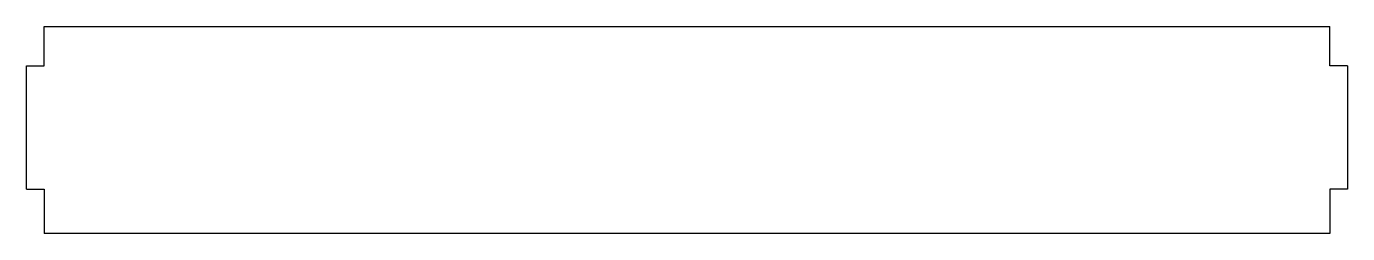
# Model space of a CAD drawing. Extents: x -188 to 257, y -67 to 3.
import ezdxf

# ---------------------------------------------------------------- set-up
doc = ezdxf.new("R2010")
doc.units = 0
doc.layers.get('0').update_dxf_attribs({"linetype": 'CONTINUOUS'})

msp = doc.modelspace()

# ---------------------------------------------------------------- linework, layer by layer
for p, q in [((-181.54, -10.22), (-181.54, 3.14)), ((-181.54, 3.14), (251.46, 3.14)), ((251.46, -10.22), (251.46, 3.14)), ((-187.54, -51.86), (-187.54, -10.22)), ((-187.54, -10.22), (-181.54, -10.22)), ((257.46, -10.22), (251.46, -10.22)), ((257.46, -10.22), (257.46, -51.86)), ((-187.54, -51.86), (-181.54, -51.86)), ((-181.54, -51.86), (-181.54, -66.86)), ((251.46, -51.86), (251.46, -66.86)), ((257.46, -51.86), (251.46, -51.86)), ((251.46, -66.86), (-181.54, -66.86))]:
    msp.add_line(p, q)

doc.saveas('drawing.dxf')
